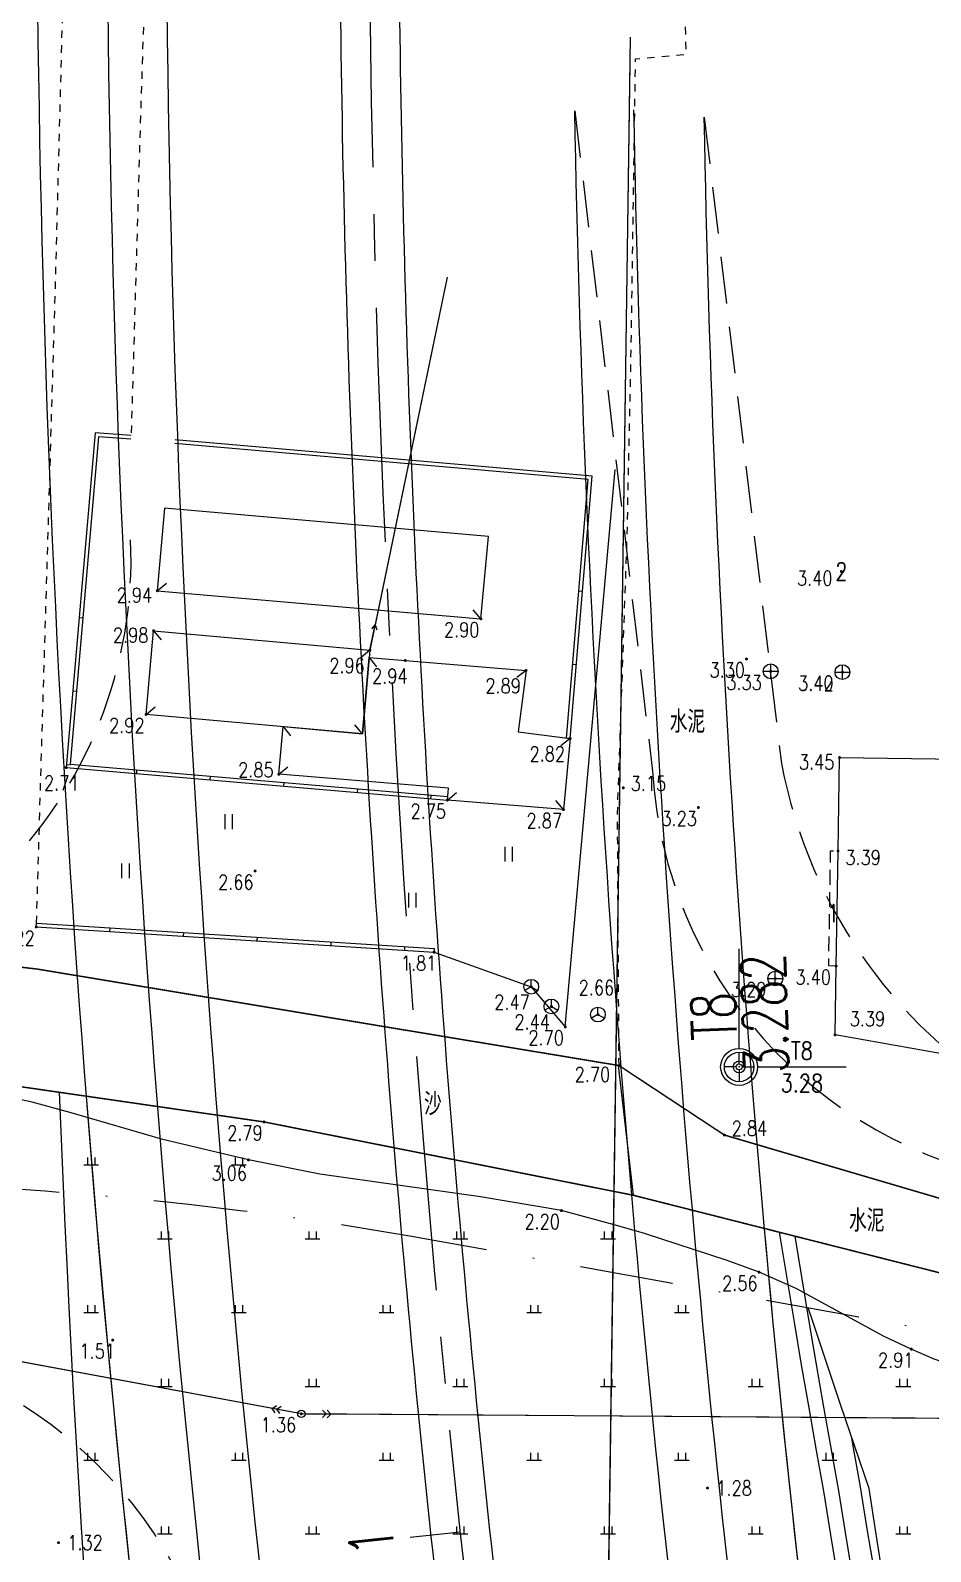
# Model space of a CAD drawing. Extents: x 500036 to 1001740, y 2543128 to 5086681.
# Drawn here: x 500758.1 to 500819.1, y 2544641.6 to 2544744.6 of the extents above; entities that cross this region are included whole.
import ezdxf
from ezdxf.enums import TextEntityAlignment as Align

# ---------------------------------------------------------------- set-up
doc = ezdxf.new("R2010")
doc.units = 0
doc.header["$LTSCALE"] = 0.5
for name, pattern in [('CENTER', [50.8, 31.75, -6.35, 6.35, -6.35]), ('DASHDOT', [25.4, 12.7, -6.35, 0, -6.35]), ('HIDDEN', [9.525, 6.35, -3.175]), ('X5', [3, 2, -1]), ('X6', [2, 1, -1])]:
    doc.linetypes.add(name, pattern=pattern)
doc.layers.get('0').update_dxf_attribs({"linetype": 'CONTINUOUS', "lineweight": 5})
for name, color, linetype in [('GCD', 8, 'CONTINUOUS'), ('L-道路中线', 6, 'DASHDOT'), ('LJBX', 7, 'CONTINUOUS'), ('SPX', 4, 'CONTINUOUS'), ('station', 6, 'CONTINUOUS'), ('zhix', 2, 'CONTINUOUS'), ('分隔带', 3, 'CONTINUOUS'), ('地形图', 8, 'CONTINUOUS'), ('控制导线点', 7, 'CONTINUOUS'), ('路基边线', 1, 'CONTINUOUS'), ('路面边线', 7, 'CONTINUOUS')]:
    doc.layers.add(name, color=color, linetype=linetype)
doc.styles.add('GTF_XW', font='simplex1.shx', dxfattribs={"width": 0.7, "bigfont": 'hztxt.shx'})
doc.styles.add('HZ', font='romans.shx', dxfattribs={"width": 0.8, "bigfont": 'hztxt.shx'})
doc.styles.get("Standard").update_dxf_attribs({"font": 'simplex1.shx', "width": 0.7, "bigfont": 'hztxt.shx'})
doc.linetypes.add('10421', pattern='A,2,[150,AAA.SHX,S=1,R=0,X=0,Y=1],1e-11', length=2)
doc.linetypes.add('1161', pattern='A,0,[149,AAA.SHX,S=0.15,R=0,X=0,Y=0],-1.6', length=1.6)
doc.linetypes.add('445', pattern='A,8,-0.5,[147,AAA.SHX,S=1,R=0,X=0,Y=0],-1.5', length=10)

# ---------------------------------------------------------------- blocks, each defined once
blk = doc.blocks.new('控制导线点')
at = {"layer": '控制导线点'}
for p, q in [((500962.192, 2543568.346, 3.298), (500962.192, 2543569.946)), ((500961.792, 2543567.946, 3.298), (500960.192, 2543567.946)), ((500962.592, 2543567.946, 3.298), (500964.192, 2543567.946)), ((500962.192, 2543567.546, 3.298), (500962.192, 2543565.946))]:
    blk.add_line(p, q, dxfattribs=at)
for centre, radius in [((500962.192, 2543567.946), 2.5), ((500962.192, 2543567.946), 2), ((500962.192, 2543567.946, 3.298), 0.4)]:
    blk.add_circle(centre, radius, dxfattribs=at)
blk = doc.blocks.new('GC200')
at = {"linetype": 'Continuous', "const_width": 0.2, "flags": 128}
blk.add_lwpolyline([(-0.1, 0, 1), (0.1, 0, 1)], format="xyb", close=True, dxfattribs=at)
blk = doc.blocks.new('gc117')
blk.add_circle((0, 0), 0.8)
blk.add_point((0, 0))
blk = doc.blocks.new('gc013b')
at = {"linetype": 'Continuous'}
blk.add_line((0.5, 0), (4, 0), dxfattribs=at)
at = {"linetype": 'Continuous', "flags": 128}
blk.add_lwpolyline([(3.39, 0.35), (4, 0), (3.39, -0.35)], dxfattribs=at)
blk = doc.blocks.new('gc121')
for p, q in [((-0.5, -1), (-0.5, 1)), ((0.5, -1), (0.5, 1))]:
    blk.add_line(p, q)
blk = doc.blocks.new('gc043')
for p, q in [((-1, 0), (1, 0)), ((0, -1), (0, 1))]:
    blk.add_line(p, q)
blk.add_circle((0, 0), 1)
blk = doc.blocks.new('gc119')
for p, q in [((-1, 0), (1, 0)), ((-0.5, 1), (-0.5, 0)), ((0.5, 1), (0.5, 0))]:
    blk.add_line(p, q)
blk = doc.blocks.new('gc013a')
at = {"linetype": 'Continuous'}
blk.add_line((0.5, 0), (4, 0), dxfattribs=at)
at = {"linetype": 'Continuous', "flags": 128}
for points in [[(2.88, 0.5), (3.38, 0), (2.88, -0.5)], [(3.5, 0.5), (4, 0), (3.5, -0.5)]]:
    blk.add_lwpolyline(points, dxfattribs=at)
blk = doc.blocks.new('gc170')
at = {"linetype": 'Continuous'}
blk.add_circle((0, 0), 0.5, dxfattribs=at)
blk = doc.blocks.new('gc048')
for q in [(-0.87, -0.5), (0, 1), (0.87, -0.5)]:
    blk.add_line((0, 0), q)
blk.add_circle((0, 0), 1)

msp = doc.modelspace()

# ---------------------------------------------------------------- linework, layer by layer
at = {"layer": 'L-道路中线'}
msp.add_lwpolyline([(501053.45, 2544644.613), (500893.198, 2544646.695, -0.041449), (500852.01, 2544650.655), (500785.457, 2544662.675, 0.0265452), (500759.139, 2544665.999), (500527.527, 2544682.828), (500040.838, 2544652.965)], format="xyb", dxfattribs=at)
at = {"layer": 'LJBX', "flags": 128}
for points in [[(500765.894, 2544631.467), (500765.547, 2544634.513), (500765.208, 2544637.559), (500764.878, 2544640.606), (500764.557, 2544643.653), (500764.244, 2544646.702), (500763.939, 2544649.751), (500763.642, 2544652.801), (500763.354, 2544655.851), (500763.075, 2544658.903), (500762.804, 2544661.954), (500762.541, 2544665.007), (500761.936, 2544672.441)], [(500810.597, 2544636.623), (500810.265, 2544639.543), (500809.94, 2544642.463), (500809.624, 2544645.384), (500809.315, 2544648.306), (500809.015, 2544651.229), (500808.723, 2544654.152), (500808.438, 2544657.076), (500807.833, 2544663.485)]]:
    msp.add_lwpolyline(points, dxfattribs=at)
at = {"layer": 'SPX', "flags": 128}
for points in [[(500762.83, 2544631.07), (500762.473, 2544634.124), (500762.125, 2544637.177), (500761.793, 2544640.156), (500761.596, 2544643.227), (500761.407, 2544646.298), (500761.227, 2544649.369), (500761.055, 2544652.44), (500760.892, 2544655.512), (500760.738, 2544658.583), (500760.639, 2544660.63), (500760.497, 2544663.701), (500760.103, 2544672.707)], [(500813.299, 2544636.935), (500812.815, 2544639.83), (500812.338, 2544642.727), (500811.881, 2544645.553), (500811.366, 2544648.447), (500810.859, 2544651.343), (500810.359, 2544654.241), (500809.868, 2544657.141), (500808.854, 2544663.227)], [(500814.285, 2544637.003), (500813.801, 2544639.994), (500813.325, 2544642.887), (500812.867, 2544645.72), (500812.351, 2544648.621), (500811.844, 2544651.514), (500811.345, 2544654.409), (500810.854, 2544657.306), (500809.912, 2544662.959)], [(500816.281, 2544637.279), (500815.817, 2544640.168), (500815.361, 2544643.058), (500814.924, 2544645.879), (500813.953, 2544648.717), (500812.99, 2544651.559), (500812.035, 2544654.406), (500811.087, 2544657.258), (500810.811, 2544658.096)], [(500815.793, 2544637.109), (500815.281, 2544640.239), (500814.806, 2544643.129), (500814.346, 2544645.972), (500813.828, 2544648.882), (500813.754, 2544649.305)]]:
    msp.add_lwpolyline(points, dxfattribs=at)
at = {"layer": 'station'}
msp.add_line((500787.259, 2544642.918), (500783.85, 2544642.553), dxfattribs=at)
at = {"layer": 'zhix', "linetype": 'CENTER', "flags": 128}
msp.add_lwpolyline([(500788.246, 2544634.046, -0.0324511), (500781.195, 2544775.128), (500785.154, 2545040.056)], format="xyb", dxfattribs=at)
at = {"layer": '分隔带', "flags": 128}
for points in [[(500780.433, 2544704.373, -0.0162213), (500779.195, 2544775.158), (500782.396, 2544989.364)], [(500784.428, 2544704.573, -0.0162213), (500783.194, 2544775.098), (500786.396, 2544989.304)], [(500770.612, 2544632.012, -0.0324511), (500763.447, 2544775.394), (500763.669, 2544790.277)], [(500805.879, 2544636.079, -0.0241391), (500799.002, 2544739.264, -0.0241391)], [(500786.153, 2544211.031), (500790.244, 2544494.788, 0.000002), (500790.244, 2544494.795, 0.0323386), (500786.259, 2544633.817, -0.0162213), (500780.433, 2544704.373)], [(500796.153, 2544211.031), (500800.243, 2544494.643, 0.0323423), (500790.232, 2544634.275, -0.0162213), (500784.428, 2544704.573)]]:
    msp.add_lwpolyline(points, format="xyb", dxfattribs=at)
at = {"layer": '地形图', "linetype": 'Continuous'}
for p, q in [((500795.59, 2544518.428), (500798.739, 2544742.425)), ((500785.961, 2544725.971), (500781.482, 2544704.371)), ((500766.73, 2544706.684), (500767.342, 2544707.199)), ((500795.518, 2544706.64), (500795.269, 2544706.661)), ((500788.641, 2544704.784), (500788.128, 2544705.398)), ((500761.437, 2544704.877), (500761.686, 2544704.855)), ((500766.477, 2544703.969), (500766.99, 2544703.355)), ((500781.127, 2544702.657), (500780.513, 2544702.144)), ((500781.082, 2544702.157, -0.02), (500781.583, 2544701.533, -0.02)), ((500791.698, 2544701.285), (500791.064, 2544700.797)), ((500795.101, 2544701.658), (500794.852, 2544701.678)), ((500761.006, 2544699.895), (500761.255, 2544699.874)), ((500765.967, 2544698.308), (500766.581, 2544698.821)), ((500775.244, 2544697.477), (500775.757, 2544696.863)), ((500780.62, 2544696.996), (500780.107, 2544697.61)), ((500794.684, 2544696.675), (500794.059, 2544696.176)), ((500794.684, 2544696.675), (500794.435, 2544696.696)), ((500760.575, 2544694.914), (500760.824, 2544694.892)), ((500765.333, 2544694.3), (500765.354, 2544694.549)), ((500770.315, 2544693.874), (500770.336, 2544694.123)), ((500774.955, 2544694.247), (500775.567, 2544694.762)), ((500775.297, 2544693.448), (500775.318, 2544693.697)), ((500780.278, 2544693.022), (500780.3, 2544693.271)), ((500785.26, 2544692.596), (500785.282, 2544692.846)), ((500786.377, 2544692.501), (500786.987, 2544693.018)), ((500786.377, 2544692.501), (500786.398, 2544692.75)), ((500794.23, 2544691.856), (500793.716, 2544692.469)), ((500758.534, 2544683.906), (500758.549, 2544684.155)), ((500763.523, 2544683.59), (500763.539, 2544683.839)), ((500768.513, 2544683.273), (500768.529, 2544683.523)), ((500773.503, 2544682.957), (500773.519, 2544683.206)), ((500778.493, 2544682.641), (500778.509, 2544682.89)), ((500783.483, 2544682.324), (500783.499, 2544682.574)), ((500785.473, 2544682.198), (500785.489, 2544682.447)), ((500807.375, 2544674.425), (500813.375, 2544674.425)), ((500774.519, 2544651.293), (500720.243, 2544661.377)), ((500823.689, 2544650.587), (500778.485, 2544650.914))]:
    msp.add_line(p, q, dxfattribs=at)
at = {"layer": '地形图', "linetype": 'X6', "flags": 128}
msp.add_lwpolyline([(500797.995, 2544674.519), (500797.889, 2544691.607), (500798.544, 2544710.341), (500798.818, 2544723.176), (500799.115, 2544742.717), (500802.541, 2544743.029), (500802.369, 2544751.398), (500796.942, 2544751.513), (500797.496, 2544772.433), (500797.855, 2544785.552), (500798.646, 2544811.995), (500799.098, 2544830.634), (500800.938, 2544902.045), (500804.446, 2544902.015), (500804.949, 2544909.85), (500801.193, 2544910.044), (500801.738, 2544932.887), (500803.008, 2544983.182), (500803.869, 2545016.371), (500804.05, 2545023.351)], dxfattribs=at)
at = {"layer": '地形图', "linetype": 'X6', "elevation": 2.844, "flags": 128}
msp.add_lwpolyline([(500758.549, 2544684.155), (500759.817, 2544726.692), (500760.301, 2544745.099), (500760.749, 2544763.045), (500761.399, 2544785.238), (500766.944, 2544785.177), (500766.585, 2544769.733), (500765.569, 2544738.093), (500764.957, 2544717.203)], dxfattribs=at)
at = {"layer": '地形图', "color": 1, "linetype": 'Continuous', "flags": 128}
msp.add_lwpolyline([(500795.565, 2544516.678), (500798.764, 2544744.175)], dxfattribs=at)
at = {"layer": '地形图', "linetype": 'Continuous', "flags": 128}
for points in [[(500786.367, 2544727.929), (500781.127, 2544702.657)], [(500764.938, 2544716.954), (500762.748, 2544717.118), (500760.828, 2544694.936), (500786.398, 2544692.75)], [(500794.435, 2544696.696), (500795.901, 2544714.219), (500767.925, 2544716.66)], [(500794.684, 2544696.675), (500796.171, 2544714.446), (500767.947, 2544716.909)], [(500758.534, 2544683.906), (500785.473, 2544682.198)], [(500758.549, 2544684.155), (500785.489, 2544682.447)], [(500875.932, 2544649.519), (500825.689, 2544650.573), (500776.485, 2544650.928), (500718.276, 2544661.742)]]:
    msp.add_lwpolyline(points, dxfattribs=at)
at = {"layer": '地形图', "linetype": 'Continuous', "elevation": 2.911, "flags": 128}
msp.add_lwpolyline([(500764.957, 2544717.203), (500762.52, 2544717.386), (500760.557, 2544694.708), (500786.377, 2544692.501)], dxfattribs=at)
at = {"layer": '地形图', "linetype": '445', "elevation": 2.696, "flags": 128}
msp.add_lwpolyline([(500794.358, 2544677.144), (500797.74, 2544714.9)], dxfattribs=at)
at = {"layer": '地形图', "linetype": 'Continuous', "flags": 128}
for points, elevation in [([(500788.641, 2544704.784), (500789.155, 2544710.361), (500767.212, 2544712.276), (500766.73, 2544706.684)], 2.901), ([(500765.967, 2544698.308), (500766.477, 2544703.969), (500781.127, 2544702.657), (500780.62, 2544696.996)], 2.919), ([(500781.082, 2544702.157), (500791.698, 2544701.285), (500791.159, 2544697.132), (500794.684, 2544696.675), (500794.23, 2544691.856), (500786.377, 2544692.501), (500786.443, 2544693.303), (500774.955, 2544694.247), (500775.244, 2544697.477), (500780.62, 2544696.996)], 2.963), ([(500812.619, 2544676.595), (500812.693, 2544681.259), (500812.822, 2544689.057), (500812.925, 2544695.381), (500872.964, 2544694.546), (500872.543, 2544665.949)], 3.391)]:
    msp.add_lwpolyline(points, close=True, dxfattribs=dict(at, elevation=elevation))
at = {"layer": '地形图', "linetype": 'Continuous', "const_width": 0.1, "flags": 128}
msp.add_lwpolyline([(500797.995, 2544674.519), (500758.603, 2544681.054), (500719.336, 2544685.664), (500683.445, 2544690.769)], dxfattribs=at)
at = {"layer": '地形图', "linetype": 'X5', "flags": 128}
msp.add_lwpolyline([(500812.693, 2544681.259), (500812.193, 2544681.267), (500812.322, 2544689.065), (500812.822, 2544689.057)], dxfattribs=at)
at = {"layer": '地形图', "linetype": 'Continuous', "const_width": 0.1, "flags": 128}
for points, elevation in [([(500683.183, 2544687.541), (500691.912, 2544686.53), (500695.529, 2544685.966), (500706.094, 2544683.832), (500722.063, 2544680.339), (500746.459, 2544674.682), (500773.961, 2544670.7), (500798.948, 2544665.735), (500827.195, 2544658.582), (500852.367, 2544654.077), (500876.489, 2544650.951)], 2.974), ([(500797.995, 2544674.519), (500805.125, 2544669.814), (500827.944, 2544663.099), (500852.277, 2544658.546), (500871.798, 2544654.99), (500876.273, 2544654.775)], 2.696)]:
    msp.add_lwpolyline(points, dxfattribs=dict(at, elevation=elevation))
at = {"layer": '地形图', "linetype": '10421', "flags": 128}
msp.add_lwpolyline([(500824.778, 2544652.659), (500823.029, 2544653.347), (500819.321, 2544654.618), (500817.783, 2544655.307), (500815.897, 2544656.181), (500809.999, 2544659.405), (500807.476, 2544660.519), (500805.308, 2544661.317), (500799.712, 2544663.139), (500797.924, 2544663.66), (500794.093, 2544664.694), (500788.612, 2544665.636), (500777.737, 2544667.152), (500772.9, 2544668.126), (500767.112, 2544669.5), (500760.894, 2544671.311), (500758.251, 2544672.034), (500755.349, 2544672.653), (500748.498, 2544673.829), (500738.944, 2544675.135), (500734.996, 2544675.827), (500729.876, 2544676.903), (500725.306, 2544677.9), (500721.832, 2544678.492), (500716.957, 2544678.903), (500707.961, 2544680.09), (500699.457, 2544681.42), (500694.042, 2544682.557), (500687.246, 2544684.274)], dxfattribs=at)
at = {"layer": '地形图', "linetype": '1161', "flags": 128}
for points, elevation in [([(500785.473, 2544682.198), (500792.048, 2544679.858), (500794.358, 2544677.144)], 1.812), ([(500797.945, 2544674.519), (500798.948, 2544665.735)], 2.696)]:
    msp.add_lwpolyline(points, dxfattribs=dict(at, elevation=elevation))
at = {"layer": '控制导线点'}
msp.add_line((500806.125, 2544675.675, -11.919), (500806.125, 2544682.424, -11.919), dxfattribs=at)
at = {"layer": '路基边线', "linetype": 'HIDDEN'}
msp.add_line((500803.762, 2544738.757), (500808.993, 2544694.98), dxfattribs=at)
at = {"layer": '路基边线', "flags": 128}
for points in [[(500765.894, 2544631.468, -0.0324511), (500758.697, 2544775.465), (500758.92, 2544790.348)], [(500810.597, 2544636.623, -0.0239999), (500803.762, 2544738.757, -0.0241391)]]:
    msp.add_lwpolyline(points, format="xyb", dxfattribs=at)
at = {"layer": '路基边线', "linetype": 'HIDDEN'}
for centre, radius, start, end in [((500842.426, 2544701.325), 34.03, 190.745, 240.67741), ((500731.079, 2544621.065), 32.458, 13.02586, 67.73101)]:
    msp.add_arc(centre, radius, start, end, dxfattribs=at)
at = {"layer": '路面边线', "linetype": 'HIDDEN'}
msp.add_line((500795.003, 2544739.191), (500800.259, 2544694.455), dxfattribs=at)
at = {"layer": '路面边线', "flags": 128}
for points in [[(500774.586, 2544632.471, -0.0324511), (500767.446, 2544775.334), (500767.666, 2544790.057)], [(500801.905, 2544635.621, -0.0241391), (500795.003, 2544739.191, -0.0241391)]]:
    msp.add_lwpolyline(points, format="xyb", dxfattribs=at)
at = {"layer": '路面边线', "linetype": 'HIDDEN'}
for centre, start, end in [((500734.952, 2544708.864), 265.84398, 2.43557), ((500830.204, 2544696.256), 183.44337, 259.7617), ((500741.567, 2544626.167), 5.97744, 85.84398)]:
    msp.add_arc(centre, 30, start, end, dxfattribs=at)

# ---------------------------------------------------------------- block references
at = {"layer": '地形图', "linetype": 'Continuous'}
ref = msp.add_blockref('GC200', (500813.046, 2544707.983, 3.402), dxfattribs=dict(at, xscale=0.5, yscale=0.5, zscale=0.5))
ref.add_attrib('height', '3.40', dxfattribs={"layer": 'GCD', "linetype": 'Continuous', "height": 1, "style": 'HZ', "width": 0.8}).set_placement((500810.046, 2544707.533, 3.4), align=Align.MIDDLE_LEFT)
ref = msp.add_blockref('GC200', (500766.73, 2544706.684, 2.942), dxfattribs=dict(at, xscale=0.5, yscale=0.5, zscale=0.5))
ref.add_attrib('height', '2.94', dxfattribs={"layer": 'GCD', "linetype": 'Continuous', "height": 1, "style": 'HZ', "width": 0.8}).set_placement((500763.98, 2544706.384, 2.94), align=Align.MIDDLE_LEFT)
ref = msp.add_blockref('GC200', (500766.477, 2544703.969, 2.977), dxfattribs=dict(at, xscale=0.5, yscale=0.5, zscale=0.5))
ref.add_attrib('height', '2.98', dxfattribs={"layer": 'GCD', "linetype": 'Continuous', "height": 1, "style": 'HZ', "width": 0.8}).set_placement((500763.727, 2544703.669, 2.98), align=Align.MIDDLE_LEFT)
at = {"layer": '地形图', "linetype": 'Continuous', "yscale": 0.5}
for name, p, xscale, rotation in [('gc013b', (500781.076, 2544702.412), 0.5000000002211479, 78.28604319700945), ('gc013a', (500776.485, 2544650.928), 0.5000000000116642, 169.4755877836941), ('gc013a', (500776.485, 2544650.928), 0.4999999999750807, 359.5866278157509)]:
    msp.add_blockref(name, p, dxfattribs=dict(at, xscale=xscale, rotation=rotation))
at = {"layer": '地形图', "linetype": 'Continuous'}
ref = msp.add_blockref('GC200', (500788.641, 2544704.784, 2.901), dxfattribs=dict(at, xscale=0.5, yscale=0.5, zscale=0.5))
ref.add_attrib('height', '2.90', dxfattribs={"layer": 'GCD', "linetype": 'Continuous', "height": 1, "style": 'HZ', "width": 0.8}).set_placement((500786.141, 2544704.034, 2.9), align=Align.MIDDLE_LEFT)
ref = msp.add_blockref('GC200', (500781.127, 2544702.657, 2.963), dxfattribs=dict(at, xscale=0.5, yscale=0.5, zscale=0.5))
ref.add_attrib('height', '2.96', dxfattribs={"layer": 'GCD', "linetype": 'Continuous', "height": 1, "style": 'HZ', "width": 0.8}).set_placement((500778.377, 2544701.607, 2.96), align=Align.MIDDLE_LEFT)
ref = msp.add_blockref('GC200', (500806.625, 2544702.063, 3.299), dxfattribs=dict(at, xscale=0.5, yscale=0.5, zscale=0.5))
ref.add_attrib('height', '3.30', dxfattribs={"layer": 'GCD', "linetype": 'Continuous', "height": 1, "style": 'HZ', "width": 0.8}).set_placement((500804.125, 2544701.313, 3.3), align=Align.MIDDLE_LEFT)
ref = msp.add_blockref('GC200', (500783.527, 2544701.956, 2.943), dxfattribs=dict(at, xscale=0.5, yscale=0.5, zscale=0.5))
ref.add_attrib('height', '2.94', dxfattribs={"layer": 'GCD', "linetype": 'Continuous', "height": 1, "style": 'HZ', "width": 0.8}).set_placement((500781.277, 2544700.906, 2.94), align=Align.MIDDLE_LEFT)
ref = msp.add_blockref('GC200', (500791.698, 2544701.285, 2.886), dxfattribs=dict(at, xscale=0.5, yscale=0.5, zscale=0.5))
ref.add_attrib('height', '2.89', dxfattribs={"layer": 'GCD', "linetype": 'Continuous', "height": 1, "style": 'HZ', "width": 0.8}).set_placement((500788.948, 2544700.235, 2.89), align=Align.MIDDLE_LEFT)
ref = msp.add_blockref('GC200', (500808.263, 2544701.224, 3.333), dxfattribs=dict(at, xscale=0.5, yscale=0.5, zscale=0.5))
ref.add_attrib('height', '3.33', dxfattribs={"layer": 'GCD', "linetype": 'Continuous', "height": 1, "style": 'HZ', "width": 0.8}).set_placement((500805.263, 2544700.474, 3.33), align=Align.MIDDLE_LEFT)
at = {"layer": '地形图', "linetype": 'Continuous', "xscale": 0.5, "yscale": 0.5}
for name, p in [('gc043', (500808.263, 2544701.224, 3.333)), ('gc043', (500813.12, 2544701.17, 3.401)), ('gc121', (500771.582, 2544691.039)), ('gc121', (500790.529, 2544688.835)), ('gc121', (500764.589, 2544687.705)), ('gc121', (500784.013, 2544685.73)), ('gc043', (500808.577, 2544680.414, 3.29)), ('gc048', (500792.048, 2544679.858, 2.47)), ('gc048', (500793.414, 2544678.522, 2.439)), ('gc048', (500796.565, 2544677.974, 2.656)), ('gc117', (500806.125, 2544674.425, 3.282)), ('gc119', (500762.246, 2544667.788)), ('gc119', (500772.246, 2544667.788)), ('gc119', (500767.246, 2544662.788)), ('gc119', (500777.246, 2544662.788)), ('gc119', (500787.246, 2544662.788)), ('gc119', (500797.246, 2544662.788)), ('gc119', (500762.246, 2544657.788)), ('gc119', (500772.246, 2544657.788)), ('gc119', (500782.246, 2544657.788)), ('gc119', (500792.246, 2544657.788)), ('gc119', (500802.246, 2544657.788)), ('gc119', (500767.246, 2544652.788)), ('gc119', (500777.246, 2544652.788)), ('gc119', (500787.246, 2544652.788)), ('gc119', (500797.246, 2544652.788)), ('gc119', (500807.246, 2544652.788)), ('gc119', (500817.246, 2544652.788)), ('gc170', (500776.485, 2544650.928)), ('gc119', (500762.246, 2544647.788)), ('gc119', (500772.246, 2544647.788)), ('gc119', (500782.246, 2544647.788)), ('gc119', (500792.246, 2544647.788)), ('gc119', (500802.246, 2544647.788)), ('gc119', (500812.246, 2544647.788)), ('gc119', (500767.246, 2544642.788)), ('gc119', (500777.246, 2544642.788)), ('gc119', (500787.246, 2544642.788)), ('gc119', (500797.246, 2544642.788)), ('gc119', (500807.246, 2544642.788)), ('gc119', (500817.246, 2544642.788))]:
    msp.add_blockref(name, p, dxfattribs=at)
at = {"layer": '地形图', "linetype": 'Continuous'}
ref = msp.add_blockref('GC200', (500813.12, 2544701.17, 3.401), dxfattribs=dict(at, xscale=0.5, yscale=0.5, zscale=0.5))
ref.add_attrib('height', '3.40', dxfattribs={"layer": 'GCD', "linetype": 'Continuous', "height": 1, "style": 'HZ', "width": 0.8}).set_placement((500810.12, 2544700.42, 3.4), align=Align.MIDDLE_LEFT)
ref = msp.add_blockref('GC200', (500813.126, 2544701.158, 3.415), dxfattribs=dict(at, xscale=0.5, yscale=0.5, zscale=0.5))
ref.add_attrib('height', '3.42', dxfattribs={"layer": 'GCD', "linetype": 'Continuous', "height": 1, "style": 'HZ', "width": 0.8}).set_placement((500810.126, 2544700.408, 3.42), align=Align.MIDDLE_LEFT)
ref = msp.add_blockref('GC200', (500765.967, 2544698.308, 2.919), dxfattribs=dict(at, xscale=0.5, yscale=0.5, zscale=0.5))
ref.add_attrib('height', '2.92', dxfattribs={"layer": 'GCD', "linetype": 'Continuous', "height": 1, "style": 'HZ', "width": 0.8}).set_placement((500763.467, 2544697.558, 2.92), align=Align.MIDDLE_LEFT)
ref = msp.add_blockref('GC200', (500794.684, 2544696.675, 2.816), dxfattribs=dict(at, xscale=0.5, yscale=0.5, zscale=0.5))
ref.add_attrib('height', '2.82', dxfattribs={"layer": 'GCD', "linetype": 'Continuous', "height": 1, "style": 'HZ', "width": 0.8}).set_placement((500791.934, 2544695.625, 2.82), align=Align.MIDDLE_LEFT)
ref = msp.add_blockref('GC200', (500774.955, 2544694.247, 2.849), dxfattribs=dict(at, xscale=0.5, yscale=0.5, zscale=0.5))
ref.add_attrib('height', '2.85', dxfattribs={"layer": 'GCD', "linetype": 'Continuous', "height": 1, "style": 'HZ', "width": 0.8}).set_placement((500772.205, 2544694.547, 2.85), align=Align.MIDDLE_LEFT)
ref = msp.add_blockref('GC200', (500812.925, 2544695.381, 3.448), dxfattribs=dict(at, xscale=0.5, yscale=0.5, zscale=0.5))
ref.add_attrib('height', '3.45', dxfattribs={"layer": 'GCD', "linetype": 'Continuous', "height": 1, "style": 'HZ', "width": 0.8}).set_placement((500810.175, 2544695.081, 3.45), align=Align.MIDDLE_LEFT)
ref = msp.add_blockref('GC200', (500760.557, 2544694.708, 2.712), dxfattribs=dict(at, xscale=0.5, yscale=0.5, zscale=0.5))
ref.add_attrib('height', '2.71', dxfattribs={"layer": 'GCD', "linetype": 'Continuous', "height": 1, "style": 'HZ', "width": 0.8}).set_placement((500759.057, 2544693.658, 2.71), align=Align.MIDDLE_LEFT)
ref = msp.add_blockref('GC200', (500798.282, 2544693.33, 3.152), dxfattribs=dict(at, xscale=0.5, yscale=0.5, zscale=0.5))
ref.add_attrib('height', '3.15', dxfattribs={"layer": 'GCD', "linetype": 'Continuous', "height": 1, "style": 'HZ', "width": 0.8}).set_placement((500798.782, 2544693.63, 3.15), align=Align.MIDDLE_LEFT)
ref = msp.add_blockref('GC200', (500786.377, 2544692.501, 2.753), dxfattribs=dict(at, xscale=0.5, yscale=0.5, zscale=0.5))
ref.add_attrib('height', '2.75', dxfattribs={"layer": 'GCD', "linetype": 'Continuous', "height": 1, "style": 'HZ', "width": 0.8}).set_placement((500783.877, 2544691.751, 2.75), align=Align.MIDDLE_LEFT)
ref = msp.add_blockref('GC200', (500794.23, 2544691.856, 2.874), dxfattribs=dict(at, xscale=0.5, yscale=0.5, zscale=0.5))
ref.add_attrib('height', '2.87', dxfattribs={"layer": 'GCD', "linetype": 'Continuous', "height": 1, "style": 'HZ', "width": 0.8}).set_placement((500791.73, 2544691.106, 2.87), align=Align.MIDDLE_LEFT)
ref = msp.add_blockref('GC200', (500803.368, 2544691.999, 3.232), dxfattribs=dict(at, xscale=0.5, yscale=0.5, zscale=0.5))
ref.add_attrib('height', '3.23', dxfattribs={"layer": 'GCD', "linetype": 'Continuous', "height": 1, "style": 'HZ', "width": 0.8}).set_placement((500800.868, 2544691.249, 3.23), align=Align.MIDDLE_LEFT)
ref = msp.add_blockref('GC200', (500812.822, 2544689.057, 3.388), dxfattribs=dict(at, xscale=0.5, yscale=0.5, zscale=0.5))
ref.add_attrib('height', '3.39', dxfattribs={"layer": 'GCD', "linetype": 'Continuous', "height": 1, "style": 'HZ', "width": 0.8}).set_placement((500813.322, 2544688.607, 3.39), align=Align.MIDDLE_LEFT)
ref = msp.add_blockref('GC200', (500773.35, 2544687.699, 2.655), dxfattribs=dict(at, xscale=0.5, yscale=0.5, zscale=0.5))
ref.add_attrib('height', '2.66', dxfattribs={"layer": 'GCD', "linetype": 'Continuous', "height": 1, "style": 'HZ', "width": 0.8}).set_placement((500770.85, 2544686.949, 2.66), align=Align.MIDDLE_LEFT)
ref = msp.add_blockref('GC200', (500758.534, 2544683.906, 2.221), dxfattribs=dict(at, xscale=0.5, yscale=0.5, zscale=0.5))
ref.add_attrib('height', '2.22', dxfattribs={"layer": 'GCD', "linetype": 'Continuous', "height": 1, "style": 'HZ', "width": 0.8}).set_placement((500756.034, 2544683.156, 2.22), align=Align.MIDDLE_LEFT)
ref = msp.add_blockref('GC200', (500785.473, 2544682.198, 1.812), dxfattribs=dict(at, xscale=0.5, yscale=0.5, zscale=0.5))
ref.add_attrib('height', '1.81', dxfattribs={"layer": 'GCD', "linetype": 'Continuous', "height": 1, "style": 'HZ', "width": 0.8}).set_placement((500783.223, 2544681.448, 1.81), align=Align.MIDDLE_LEFT)
ref = msp.add_blockref('GC200', (500808.577, 2544680.414, 3.29), dxfattribs=dict(at, xscale=0.5, yscale=0.5, zscale=0.5))
ref.add_attrib('height', '3.29', dxfattribs={"layer": 'GCD', "linetype": 'Continuous', "height": 1, "style": 'HZ', "width": 0.8}).set_placement((500805.577, 2544679.664, 3.29), align=Align.MIDDLE_LEFT)
ref = msp.add_blockref('GC200', (500812.693, 2544681.259, 3.4), dxfattribs=dict(at, xscale=0.5, yscale=0.5, zscale=0.5))
ref.add_attrib('height', '3.40', dxfattribs={"layer": 'GCD', "linetype": 'Continuous', "height": 1, "style": 'HZ', "width": 0.8}).set_placement((500809.943, 2544680.509, 3.4), align=Align.MIDDLE_LEFT)
ref = msp.add_blockref('GC200', (500792.048, 2544679.858, 2.47), dxfattribs=dict(at, xscale=0.5, yscale=0.5, zscale=0.5))
ref.add_attrib('height', '2.47', dxfattribs={"layer": 'GCD', "linetype": 'Continuous', "height": 1, "style": 'HZ', "width": 0.8}).set_placement((500789.548, 2544678.808, 2.47), align=Align.MIDDLE_LEFT)
ref = msp.add_blockref('GC200', (500796.565, 2544677.974, 2.656), dxfattribs=dict(at, xscale=0.5, yscale=0.5, zscale=0.5))
ref.add_attrib('height', '2.66', dxfattribs={"layer": 'GCD', "linetype": 'Continuous', "height": 1, "style": 'HZ', "width": 0.8}).set_placement((500795.264, 2544679.792, 2.656), align=Align.MIDDLE_LEFT)
ref = msp.add_blockref('GC200', (500793.414, 2544678.522, 2.439), dxfattribs=dict(at, xscale=0.5, yscale=0.5, zscale=0.5))
ref.add_attrib('height', '2.44', dxfattribs={"layer": 'GCD', "linetype": 'Continuous', "height": 1, "style": 'HZ', "width": 0.8}).set_placement((500790.914, 2544677.472, 2.44), align=Align.MIDDLE_LEFT)
ref = msp.add_blockref('GC200', (500812.619, 2544676.595, 3.391), dxfattribs=dict(at, xscale=0.5, yscale=0.5, zscale=0.5))
ref.add_attrib('height', '3.39', dxfattribs={"layer": 'GCD', "linetype": 'Continuous', "height": 1, "style": 'HZ', "width": 0.8}).set_placement((500813.615, 2544677.685, 3.39), align=Align.MIDDLE_LEFT)
ref = msp.add_blockref('GC200', (500794.358, 2544677.144, 2.696), dxfattribs=dict(at, xscale=0.5, yscale=0.5, zscale=0.5))
ref.add_attrib('height', '2.70', dxfattribs={"layer": 'GCD', "linetype": 'Continuous', "height": 1, "style": 'HZ', "width": 0.8}).set_placement((500791.858, 2544676.394, 2.7), align=Align.MIDDLE_LEFT)
ref = msp.add_blockref('GC200', (500797.995, 2544674.519, 2.696), dxfattribs=dict(at, xscale=0.5, yscale=0.5, zscale=0.5))
ref.add_attrib('height', '2.70', dxfattribs={"layer": 'GCD', "linetype": 'Continuous', "height": 1, "style": 'HZ', "width": 0.8}).set_placement((500794.995, 2544673.919, 2.7), align=Align.MIDDLE_LEFT)
ref = msp.add_blockref('GC200', (500773.961, 2544670.7, 2.79), dxfattribs=dict(at, xscale=0.5, yscale=0.5, zscale=0.5))
ref.add_attrib('height', '2.79', dxfattribs={"layer": 'GCD', "linetype": 'Continuous', "height": 1, "style": 'HZ', "width": 0.8}).set_placement((500771.461, 2544669.95, 2.79), align=Align.MIDDLE_LEFT)
ref = msp.add_blockref('GC200', (500805.125, 2544669.814, 2.84), dxfattribs=dict(at, xscale=0.5, yscale=0.5, zscale=0.5))
ref.add_attrib('height', '2.84', dxfattribs={"layer": 'GCD', "linetype": 'Continuous', "height": 1, "style": 'HZ', "width": 0.8}).set_placement((500805.625, 2544670.264, 2.84), align=Align.MIDDLE_LEFT)
ref = msp.add_blockref('GC200', (500772.9, 2544668.126, 3.056), dxfattribs=dict(at, xscale=0.5, yscale=0.5, zscale=0.5))
ref.add_attrib('height', '3.06', dxfattribs={"layer": 'GCD', "linetype": 'Continuous', "height": 1, "style": 'HZ', "width": 0.8}).set_placement((500770.4, 2544667.226, 3.06), align=Align.MIDDLE_LEFT)
ref = msp.add_blockref('GC200', (500794.093, 2544664.694, 2.195), dxfattribs=dict(at, xscale=0.5, yscale=0.5, zscale=0.5))
ref.add_attrib('height', '2.20', dxfattribs={"layer": 'GCD', "linetype": 'Continuous', "height": 1, "style": 'HZ', "width": 0.8}).set_placement((500791.593, 2544663.944, 2.2), align=Align.MIDDLE_LEFT)
ref = msp.add_blockref('GC200', (500807.476, 2544660.519, 2.556), dxfattribs=dict(at, xscale=0.5, yscale=0.5, zscale=0.5))
ref.add_attrib('height', '2.56', dxfattribs={"layer": 'GCD', "linetype": 'Continuous', "height": 1, "style": 'HZ', "width": 0.8}).set_placement((500804.976, 2544659.769, 2.56), align=Align.MIDDLE_LEFT)
ref = msp.add_blockref('GC200', (500763.71, 2544655.922, 1.509), dxfattribs=dict(at, xscale=0.5, yscale=0.5, zscale=0.5))
ref.add_attrib('height', '1.51', dxfattribs={"layer": 'GCD', "linetype": 'Continuous', "height": 1, "style": 'HZ', "width": 0.8}).set_placement((500761.46, 2544655.172, 1.51), align=Align.MIDDLE_LEFT)
ref = msp.add_blockref('GC200', (500817.783, 2544655.307, 2.911), dxfattribs=dict(at, xscale=0.5, yscale=0.5, zscale=0.5))
ref.add_attrib('height', '2.91', dxfattribs={"layer": 'GCD', "linetype": 'Continuous', "height": 1, "style": 'HZ', "width": 0.8}).set_placement((500815.533, 2544654.557, 2.91), align=Align.MIDDLE_LEFT)
ref = msp.add_blockref('GC200', (500776.485, 2544650.928, 1.358), dxfattribs=dict(at, xscale=0.5, yscale=0.5, zscale=0.5))
ref.add_attrib('height', '1.36', dxfattribs={"layer": 'GCD', "linetype": 'Continuous', "height": 1, "style": 'HZ', "width": 0.8}).set_placement((500773.735, 2544650.178, 1.36), align=Align.MIDDLE_LEFT)
ref = msp.add_blockref('GC200', (500803.988, 2544645.9, 1.28), dxfattribs=dict(at, xscale=0.5, yscale=0.5, zscale=0.5))
ref.add_attrib('height', '1.28', dxfattribs={"layer": 'GCD', "linetype": 'Continuous', "height": 1, "style": 'HZ', "width": 0.8}).set_placement((500804.588, 2544645.9, 1.28), align=Align.MIDDLE_LEFT)
ref = msp.add_blockref('GC200', (500760.041, 2544642.199, 1.32), dxfattribs=dict(at, xscale=0.5, yscale=0.5, zscale=0.5))
ref.add_attrib('height', '1.32', dxfattribs={"layer": 'GCD', "linetype": 'Continuous', "height": 1, "style": 'HZ', "width": 0.8}).set_placement((500760.641, 2544642.199, 1.32), align=Align.MIDDLE_LEFT)
at = {"layer": '控制导线点', "xscale": 0.5, "yscale": 0.5, "zscale": 0.5}
msp.add_blockref('控制导线点', (250325.029, 1272890.452, -11.919), dxfattribs=at)

# ---------------------------------------------------------------- texts
at = {"layer": 'station', "style": 'GTF_XW', "width": 0.7}
msp.add_text('1', height=3, rotation=96.10893, dxfattribs=at).set_placement((500782.714, 2544642.431), align=Align.CENTER)
at = {"layer": '地形图', "linetype": 'Continuous', "style": 'HZ', "width": 0.8}
for s, height, p in [('2', 1.2, (500813.046, 2544707.983, 3.402)), ('水泥', 1.5, (500802.627, 2544697.884)), ('1', 1.2, (500812.487, 2544684.835)), ('T8', 1.2, (500810.375, 2544675.525)), ('3.28', 1.2, (500810.375, 2544673.325)), ('沙', 1.5, (500785.39, 2544671.978)), ('水泥', 1.5, (500814.764, 2544664.093))]:
    msp.add_text(s, height=height, dxfattribs=at).set_placement(p, align=Align.MIDDLE)
at = {"layer": '控制导线点', "ltscale": 1000, "width": 0.7}
for s, p in [('3.282', (500807.707, 2544682.095, -14.17)), ('T8', (500804.353, 2544679.464, -14.17))]:
    msp.add_text(s, height=3, rotation=91.98239, dxfattribs=at).set_placement(p, align=Align.MIDDLE_RIGHT)

doc.saveas('drawing.dxf')
